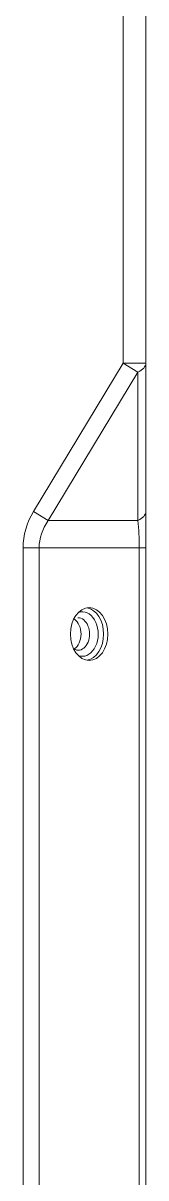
# Model space of a CAD drawing. Header units: millimetres. Extents: x 147619 to 200208, y -27981 to 8299.
# Drawn here: x 167355.3 to 167371.6, y -360.6 to -207.5 of the extents above; entities that cross this region are included whole.
import ezdxf

# ---------------------------------------------------------------- set-up
doc = ezdxf.new("R2010")
doc.units = ezdxf.units.MM
for name, color, linetype, lineweight in [('G-IMPT', 7, 'Continuous', 5), ('M-EQPM', 7, 'Continuous', 5), ('M-EQPM-3', 7, 'Continuous', 80)]:
    doc.layers.add(name, color=color, linetype=linetype, lineweight=lineweight)
doc.layers.add('G-IMPT-2', color=7, linetype='Continuous', lineweight=5, true_color=0x666666)

# ---------------------------------------------------------------- blocks, each defined once
blk = doc.blocks.new('RUXYQ14BA - top_dwg-2991071-10-003 三层空调通风平面图')
at = {"layer": 'G-IMPT', "flags": 128}
blk.add_lwpolyline([(1414.86, 243.4), (1414.86, 184.34), (1414.86, 164.68), (1414.86, 159.89), (1414.86, -417.8), (1414.86, -422.58), (1414.86, -442.24)], dxfattribs=at)
at = {"layer": 'G-IMPT'}
blk.add_ellipse((1407.36, 148.44), major_axis=(0, 3.5), ratio=0.707107, dxfattribs=at)
for centre, major_axis, start_param, end_param in [((1406.8, 148.44), (0, 3.5), 3.256126, 6.168652), ((1404.77, 148.44), (0, 2.15), 3.561886, 5.848844)]:
    blk.add_ellipse(centre, major_axis=major_axis, ratio=0.707107, start_param=start_param, end_param=end_param, dxfattribs=at)
blk.add_open_spline([(1405.9, 146.3), (1405.88, 146.3), (1405.73, 146.27), (1405.55, 146.35), (1405.39, 146.48), (1405.38, 146.49)], degree=3, knots=[0, 0, 0, 0, 0.0376259, 0.300995, 0.3193476, 0.3193476, 0.3193476, 0.3193476], dxfattribs=at)
at = {"layer": 'G-IMPT-2'}
blk.add_line((1413.98, 159.89), (1414.86, 159.89), dxfattribs=at)
at = {"layer": 'G-IMPT-2', "flags": 128}
for points in [[(1401.96, 163.5), (1400.01, 164.68), (1411.86, 184.34), (1411.86, 243.4), (1414.86, 243.4)], [(1413.81, 183.16), (1411.86, 184.34), (1414.86, 184.34)], [(1400.74, -417.8), (1398.62, -417.8), (1398.62, 159.89), (1400.74, 159.89), (1400.74, -417.8), (1413.98, -417.8), (1414.86, -417.8)], [(1413.98, -417.8), (1413.98, 159.89), (1400.74, 159.89)]]:
    blk.add_lwpolyline(points, dxfattribs=at)
blk.add_lwpolyline([(1413.81, 163.5), (1413.81, 183.16), (1401.96, 163.5)], close=True, dxfattribs=at)
at = {"layer": 'G-IMPT-2'}
for centre, major_axis, ratio, start_param, end_param in [((1411.86, 184.34), (3, 0), 0.516334, 5.420579, 6.283185), ((1415.87, 159.89), (17.25, 0), 0.707107, 2.738596, 3.141593), ((1411.86, 164.68), (3, 0), 0.516334, 5.420579, 6.283185), ((1415.87, 159.89), (15.13, 0), 0.60798, 2.738596, 3.141593), ((1411.86, 159.89), (0, 9.2), 0.230578, 4.712389, 5.115386), ((1406.47, 148.44), (0, 2.95), 0.707107, 3.141593, 6.541555), ((1405.9, 148.44), (0, 2.15), 0.707107, 3.142557, 6.299737), ((1406.47, 148.44), (0, 2.95), 0.707107, 2.878357, 3.141593)]:
    blk.add_ellipse(centre, major_axis=major_axis, ratio=ratio, start_param=start_param, end_param=end_param, dxfattribs=at)
blk = doc.blocks.new('RUXYQ14BA - top_dwg-V221-10-003 三层空调通风平面图')
at = {"layer": 'G-IMPT', "flags": 128}
blk.add_lwpolyline([(1414.86, 243.4), (1414.86, 184.34), (1414.86, 164.68), (1414.86, 159.89), (1414.86, -417.8), (1414.86, -422.58), (1414.86, -442.24)], dxfattribs=at)
at = {"layer": 'G-IMPT'}
blk.add_ellipse((1407.36, 148.44), major_axis=(0, 3.5), ratio=0.707107, dxfattribs=at)
for centre, major_axis, start_param, end_param in [((1406.8, 148.44), (0, 3.5), 3.256126, 6.168652), ((1404.77, 148.44), (0, 2.15), 3.561886, 5.848844)]:
    blk.add_ellipse(centre, major_axis=major_axis, ratio=0.707107, start_param=start_param, end_param=end_param, dxfattribs=at)
blk.add_open_spline([(1405.9, 146.3), (1405.88, 146.3), (1405.73, 146.27), (1405.55, 146.35), (1405.39, 146.48), (1405.38, 146.49)], degree=3, knots=[0, 0, 0, 0, 0.0376259, 0.300995, 0.3193476, 0.3193476, 0.3193476, 0.3193476], dxfattribs=at)
at = {"layer": 'G-IMPT-2'}
blk.add_line((1413.98, 159.89), (1414.86, 159.89), dxfattribs=at)
at = {"layer": 'G-IMPT-2', "flags": 128}
for points in [[(1401.96, 163.5), (1400.01, 164.68), (1411.86, 184.34), (1411.86, 243.4), (1414.86, 243.4)], [(1413.81, 183.16), (1411.86, 184.34), (1414.86, 184.34)], [(1400.74, -417.8), (1398.62, -417.8), (1398.62, 159.89), (1400.74, 159.89), (1400.74, -417.8), (1413.98, -417.8), (1414.86, -417.8)], [(1413.98, -417.8), (1413.98, 159.89), (1400.74, 159.89)]]:
    blk.add_lwpolyline(points, dxfattribs=at)
blk.add_lwpolyline([(1413.81, 163.5), (1413.81, 183.16), (1401.96, 163.5)], close=True, dxfattribs=at)
at = {"layer": 'G-IMPT-2'}
for centre, major_axis, ratio, start_param, end_param in [((1411.86, 184.34), (3, 0), 0.516334, 5.420579, 6.283185), ((1415.87, 159.89), (17.25, 0), 0.707107, 2.738596, 3.141593), ((1411.86, 164.68), (3, 0), 0.516334, 5.420579, 6.283185), ((1415.87, 159.89), (15.13, 0), 0.60798, 2.738596, 3.141593), ((1411.86, 159.89), (0, 9.2), 0.230578, 4.712389, 5.115386), ((1406.47, 148.44), (0, 2.95), 0.707107, 3.141593, 6.541555), ((1405.9, 148.44), (0, 2.15), 0.707107, 3.142557, 6.299737), ((1406.47, 148.44), (0, 2.95), 0.707107, 2.878357, 3.141593)]:
    blk.add_ellipse(centre, major_axis=major_axis, ratio=ratio, start_param=start_param, end_param=end_param, dxfattribs=at)
blk = doc.blocks.new('RUXYQ14BA - RUXYQ14BA-2991177-10-003 三层空调通风平面图')
at = {"layer": 'M-EQPM'}
blk.add_line((621.55, 11.86), (621.55, 756.62), dxfattribs=at)
for name in ['RUXYQ14BA - top_dwg-2991071-10-003 三层空调通风平面图', 'RUXYQ14BA - top_dwg-V221-10-003 三层空调通风平面图']:
    blk.add_blockref(name, (-793.31, 513.1))

msp = doc.modelspace()

# ---------------------------------------------------------------- block references
at = {"layer": 'M-EQPM-3'}
msp.add_blockref('RUXYQ14BA - RUXYQ14BA-2991177-10-003 三层空调通风平面图', (166750.01, -950), dxfattribs=at)

doc.saveas('drawing.dxf')
